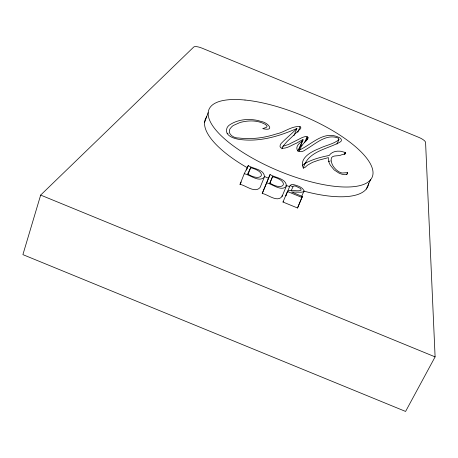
<?xml version="1.0" encoding="UTF-8"?>
<svg xmlns="http://www.w3.org/2000/svg" width="458" height="458" viewBox="0 0 458 458"><rect width="100%" height="100%" fill="white"/><g stroke="black" fill="none" stroke-linecap="round" stroke-linejoin="round"><path stroke-width="0.69" d="M286.41 186.057C286.342 178.305 274.914 177.796 270.065 174.538L262.222 193.494C267.489 194.135 277.216 202.871 282.031 196.482L286.41 186.057C281.515 192.297 271.846 183.532 266.55 182.919M282.031 196.482L282.22 195.291M264.369 177C264.924 169.328 252.627 168.819 248.276 165.59L244.229 173.748L240.015 184.368C245.477 185.164 254.963 193.637 260.104 187.471L264.369 177C259.142 183.011 249.719 174.515 244.229 173.748M40.665 195.079L22.9 254.625L405.588 411.439L435.1 356.879L425.574 142.375A7.254 2.055 24.6 0 0 418.875 137.394L202.012 48.142A7.265 2.061 20.3 0 0 193.78 46.979L40.665 195.079L435.1 356.879M291.151 190.648L293.338 186.171A4.042 1.546 23.1 0 1 295.845 186.2L300.419 188.433L301.221 189.956L300.717 190.448C296.463 191.65 291.7 189.269 287.618 191.141L282.981 202.024L297.528 207.995L302.36 196.453L291.546 192.005L301.003 192.24L303.11 191.908A7.042 2.691 23.1 0 0 303.992 190.574C302.165 186.927 297.563 185.748 293.921 184.706A6.177 2.359 23 0 0 291.128 184.746L290.091 185.524L285.718 195.898L286.153 195.417M297.528 207.995L302.36 196.453M204.577 122.395L208.144 112.685M298.897 151.283L301.822 145.472L307.868 138.688L308.102 137.663L307.599 137.016L305.595 136.467L302.503 137.394L288.34 144.533L282.947 146.291L281.893 148.861M336.939 144.121L338.949 139.49L338.479 138.219C326.525 133.095 315.459 143.995 305.858 149.526C298.313 155.474 292.616 147.877 300.917 142.152C307.198 136.175 296.732 143.486 295.433 143.617C291.282 145.381 287.206 148.392 282.54 148.278C278.453 148.163 280.056 143.938 282.191 142.409C286.943 137.612 292.187 133.318 296.916 128.486C279.809 135.969 261.3 141.642 242.419 139.753C235.859 139.387 223.252 136.221 227.185 127.507A70.343 24.801 22.6 0 1 229.132 125.24C237.29 119.458 248.259 118.364 257.86 120.523A16.505 5.576 21.7 0 1 261.043 121.473C268.102 122.423 275.647 131.727 262.709 128.606L266.47 127.33L267.157 126.145L265.451 124.433L262.062 122.864A12.343 4.168 21.7 0 0 260.281 122.252C254.499 120.465 248.27 120.631 242.408 121.92A101.436 36.108 23.4 0 0 239.992 122.526L233.38 125.44A65.986 23.238 22.6 0 0 231.261 127.301C225.72 132.58 232.927 138.356 238.658 137.99C249.381 139.289 260.356 138.425 270.77 135.579A294.477 85.623 17.2 0 0 276.214 133.988C284.395 132.408 291.603 125.75 300.116 126.631L300.912 127.851L300.528 128.738L286.989 141.625L282.947 146.291M246.473 170.141L248.276 165.59M248.081 174.223L250.675 167.708C268.617 172.403 261.518 182.725 247.635 173.966L250.675 167.708M270.065 174.538L262.222 193.494M272.521 176.685L269.894 183.108C284.378 192.034 289.948 181.065 272.521 176.685L269.854 183.171M293.967 135.625L296.916 128.486M297.717 132.419L300.116 126.631M298.828 149.022L302.978 139.701M297.397 151.077L299.206 149.079L303.087 139.816M304.593 142.61L307.066 136.724M305.675 141.591L307.599 137.016M306.557 140.6L307.931 137.331M303.259 168.367C307.53 151.14 327.035 149.405 340.105 142.049C342.916 140.623 340.798 137.789 338.559 137.268A8.221 2.622 23.3 0 0 337.145 136.656C322.93 131.16 311.308 144.694 299.429 150.012M301.73 196.276L303.952 191.106M344.261 154.386L345.12 152.44L341.004 151.306A18.961 6.315 23.8 0 0 339.681 151.192C335.72 150.831 331.409 152.073 329.188 155.468C321.029 157.002 312.843 159.224 305.463 163.168M344.943 154.048L345.521 152.749L345.12 152.44M346.712 174.544L347.559 172.643L342.332 173.004A4.231 1.471 23.8 0 1 339.779 172.26C335.124 169.763 331.128 164.914 331.14 159.424C331.025 154.335 338.577 156.751 341.588 154.804A166.523 51.273 20.5 0 0 343.443 154.34L345.527 153.659L345.521 152.749M366.251 189.068L370.579 179.673M240.015 184.368L241.194 181.981M282.981 202.024L283.571 201.383M338.874 139.684C333.344 144.281 325.552 145.295 319.255 148.552C311.686 151.403 298.862 158.107 303.282 167.966L304.839 167.565L307.507 165.178L312.579 162.327L318.407 160.254L328.438 157.621A55.321 18.629 24.6 0 0 328.93 162.161L329.434 163.432A48.937 16.528 24.5 0 0 330.43 165.332L334.174 169.935L338.92 173.061A7.082 2.462 23.8 0 0 342.681 174.378C344.261 174.779 347.874 175.202 347.559 172.643M302.475 165.349L305.978 162.653M298.284 149.354L298.719 149.079M227.116 133.713L228.061 133.141M328.369 161.703L330.35 160.901M300.173 146.016L302.108 145.621M285.758 185.244L289.525 186.629M287.424 191.496L302.045 197.501M264.959 176.679L268.749 178.408M290.091 185.524L292.799 186.761M368.661 183.486A87.942 30.863 22.5 0 1 304.055 191.169M247.52 167.857A87.942 30.863 22.5 0 1 206.735 116.704M245.007 100.039L244.618 99.999A88.354 30.079 22.5 0 0 254.093 159.063A88.354 30.079 22.5 0 0 372.846 170.668A88.354 30.079 22.5 0 0 245.007 100.039"/></g></svg>
